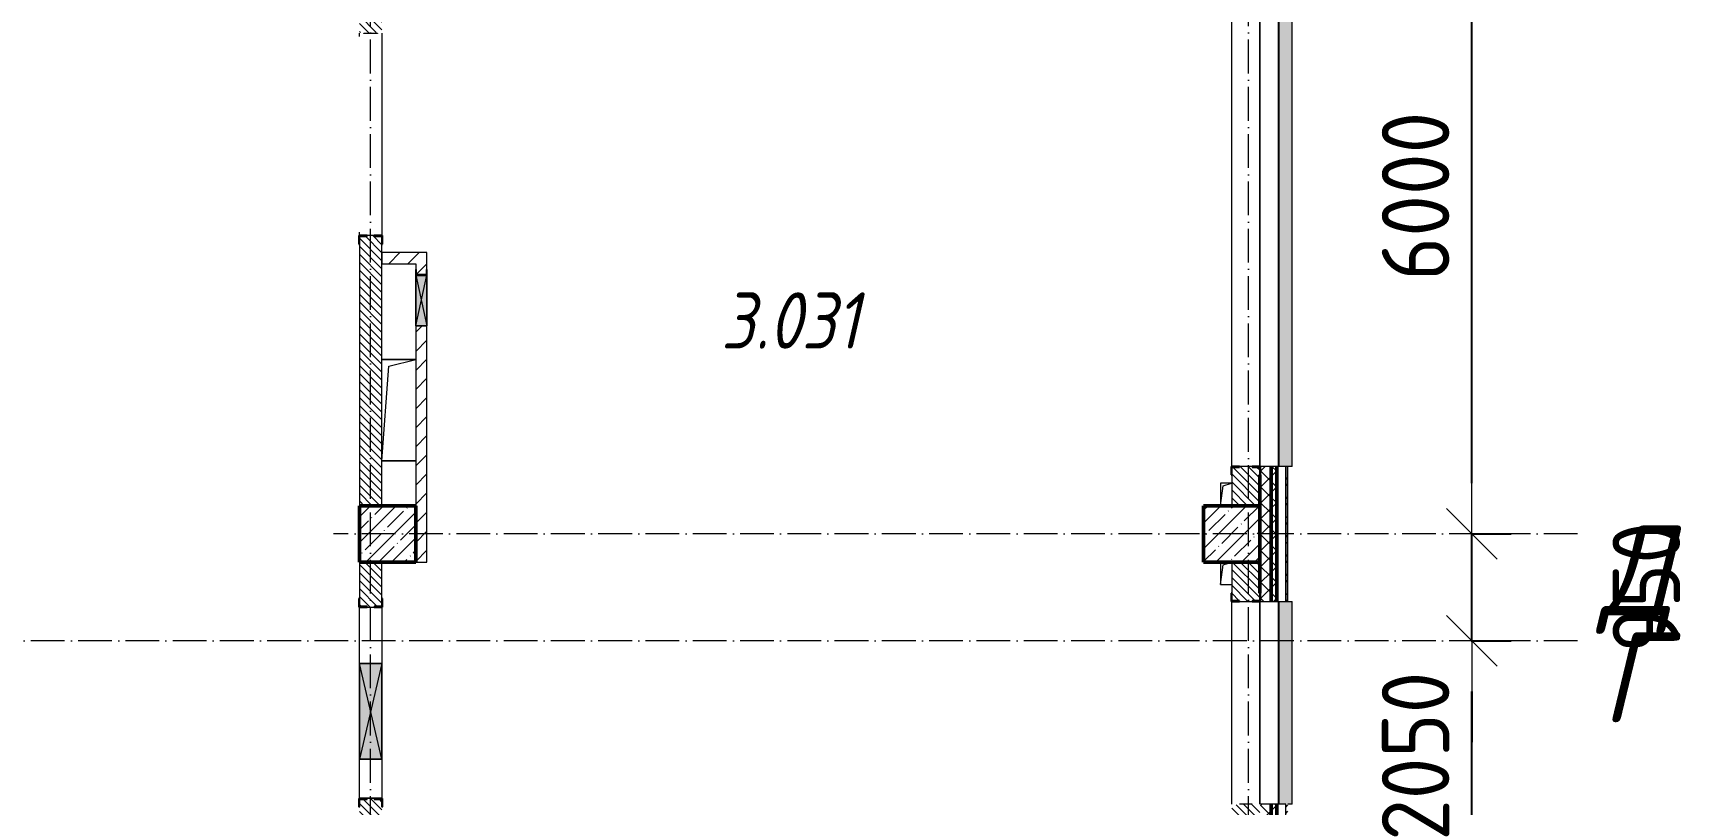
# Model space of a CAD drawing. Header units: millimetres. Extents: x 2294 to 908349, y -83289 to 219220.
# Drawn here: x 255934 to 270585, y 13956 to 20806 of the extents above; entities that cross this region are included whole.
import ezdxf

# ---------------------------------------------------------------- set-up
doc = ezdxf.new("R2010")
doc.units = ezdxf.units.MM
doc.linetypes.add('50_200_ШТРИХ_1Т_ш5_п1_п1_', pattern=[700, 500, -100, 0, -100])
for name, color, linetype, lineweight in [('A-____-____-DIMS', 7, 'Continuous', 9), ('A-DETL-GENF-OTLN', 7, 'Continuous', 9), ('A-FLOR-____-OTLN', 7, 'Continuous', 9), ('A-GENM-____-MCUT', 7, 'Continuous', 25), ('A-GENM-____-OTLN', 7, 'Continuous', 9), ('A-GENM-____-OTLN-1', 7, 'Continuous', 25), ('A-GLAZ-____-OTLN', 7, 'Continuous', 9), ('A-WALL-____-MCUT-2', 7, 'Continuous', 50), ('A-WALL-____-MCUT-3', 7, 'Continuous', 9), ('A-WALL-____-OTLN', 7, 'Continuous', 9), ('A-WALL-____-PATT-1', 7, 'Continuous', 9), ('A-WALL-FNSH-MCUT-1', 7, 'Continuous', 9), ('I-WALL-____-OTLN', 7, 'Continuous', 9), ('S-COLS-____-MCUT', 7, 'Continuous', 50), ('S-COLS-____-OTLN', 7, 'Continuous', 9), ('S-GRID-____-IDEN', 7, 'Continuous', 9), ('S-GRID-____-OTLN-1', 7, '50_200_ШТРИХ_1Т_ш5_п1_п1_', 9), ('Марки помещений', 7, 'Continuous', 9)]:
    doc.layers.add(name, color=color, linetype=linetype, lineweight=lineweight)
doc.layers.add('A-GLAZ-____-OTLN-1', color=7, linetype='Continuous', lineweight=9, true_color=0xc0c0c0)
doc.styles.add('ISOCPEUR_I', font='isocpeui.ttf', dxfattribs={"width": 0.9, "height": 2.5})
doc.styles.add('ISOCPEUR_I_2', font='isocpeui.ttf', dxfattribs={"width": 0.85, "height": 2.3})
doc.styles.add('СПДС', font='isocpeur.ttf', dxfattribs={"width": 0.9})
doc.dimstyles.new('Размера А3', dxfattribs={"dimtxt": 800, "dimasz": 450, "dimexe": 350, "dimexo": 100, "dimgap": 200, "dimtad": 1, "dimdec": 0, "dimrnd": 10, "dimzin": 0, "dimdsep": 46, "dimtxsty": 'СПДС', "dimblk": 'ARROWHEAD_6', "dimcen": 1, "dimclrd": 5, "dimclre": 5, "dimclrt": 5, "dimazin": 0, "dimtfac": 1, "dimtdec": 0, "dimtmove": 2, "dimatfit": 3, "dimfxl": 1, "dimtolj": 1, "dimtzin": 0, "dimarcsym": 0})
pattern_1 = [(45, (165583.51, 6025.28), (-70.71068, 70.71068), []), (135, (165583.51, 6025.28), (-70.71068, -70.71068), [])]
pattern_2 = [(135, (165583.507, 6025.276), (-35.35534, -35.35534), [])]
pattern_3 = [(45, (165583.51, 6025.28), (-84.85281, 84.85281), [])]

# ---------------------------------------------------------------- blocks, each defined once
blk = doc.blocks.new('ARROWHEAD_6')
at = {"color": 0, "linetype": 'Continuous'}
for p, q in [((-0.5, -0.5), (0.5, 0.5)), ((0, 0), (-1, 0))]:
    blk.add_line(p, q, dxfattribs=at)
blk = doc.blocks.new('*D2699')
at = {"layer": 'A-____-____-DIMS', "color": 0, "lineweight": -2, "transparency": 16777216}
for p, q in [((268712, 15406), (269068, 15406)), ((268718, 13806), (268718, 14956)), ((268712, 13356), (269068, 13356))]:
    blk.add_line(p, q, dxfattribs=at)
at = {"layer": 'Defpoints', "color": 0, "transparency": 16777216}
for p in [(268612, 15406), (268718, 15406), (268612, 13356)]:
    blk.add_point(p, dxfattribs=at)
at = {"layer": 'A-____-____-DIMS', "color": 0, "lineweight": -2, "transparency": 16777216, "xscale": 450, "yscale": 450, "zscale": 450}
for p, rotation in [((268718, 15406), 90), ((268718, 13356), 270)]:
    blk.add_blockref('ARROWHEAD_6', p, dxfattribs=dict(at, rotation=rotation))
at = {"layer": 'A-____-____-DIMS', "color": 0, "transparency": 16777216, "insert": (268218, 14381), "char_height": 600, "attachment_point": 5, "rotation": 90, "style": 'СПДС'}
blk.add_mtext('\\A1;2050', dxfattribs=at)
blk = doc.blocks.new('*D2700')
at = {"layer": 'A-____-____-DIMS', "color": 0, "lineweight": -2, "transparency": 16777216}
for p, q in [((268718, 16806), (268718, 17256)), ((268712, 16356), (269068, 16356)), ((268718, 15406), (268718, 16356)), ((268712, 15406), (269068, 15406)), ((268718, 14956), (268718, 14506))]:
    blk.add_line(p, q, dxfattribs=at)
at = {"layer": 'Defpoints', "color": 0, "transparency": 16777216}
for p in [(268612, 16356), (268718, 16356), (268612, 15406)]:
    blk.add_point(p, dxfattribs=at)
at = {"layer": 'A-____-____-DIMS', "color": 0, "lineweight": -2, "transparency": 16777216, "xscale": 450, "yscale": 450, "zscale": 450}
for p, rotation in [((268718, 16356), 270), ((268718, 15406), 90)]:
    blk.add_blockref('ARROWHEAD_6', p, dxfattribs=dict(at, rotation=rotation))
at = {"layer": 'A-____-____-DIMS', "color": 0, "transparency": 16777216, "insert": (270268, 15881), "char_height": 600, "attachment_point": 5, "rotation": 90, "style": 'СПДС'}
blk.add_mtext('\\A1;950', dxfattribs=at)
blk = doc.blocks.new('*D2701')
at = {"layer": 'A-____-____-DIMS', "color": 0, "lineweight": -2, "transparency": 16777216}
for p, q in [((268712, 22356), (269068, 22356)), ((268718, 16806), (268718, 21906)), ((268712, 16356), (269068, 16356))]:
    blk.add_line(p, q, dxfattribs=at)
at = {"layer": 'Defpoints', "color": 0, "transparency": 16777216}
for p in [(268612, 22356), (268718, 22356), (268612, 16356)]:
    blk.add_point(p, dxfattribs=at)
at = {"layer": 'A-____-____-DIMS', "color": 0, "lineweight": -2, "transparency": 16777216, "xscale": 450, "yscale": 450, "zscale": 450}
for p, rotation in [((268718, 22356), 90), ((268718, 16356), 270)]:
    blk.add_blockref('ARROWHEAD_6', p, dxfattribs=dict(at, rotation=rotation))
at = {"layer": 'A-____-____-DIMS', "color": 0, "transparency": 16777216, "insert": (268218, 19356), "char_height": 600, "attachment_point": 5, "rotation": 90, "style": 'СПДС'}
blk.add_mtext('\\A1;6000', dxfattribs=at)
blk = doc.blocks.new('BSC_Колонна _Прямоугольная - 500х500-V80-АР1_План отверстий 3 этажа в осях 1-64_А-ГГ')
at = {"layer": 'S-COLS-____-OTLN'}
h = blk.add_hatch(dxfattribs=at)
h.set_pattern_fill('FP_117', color=256, style=0, pattern_type=2)
h.set_pattern_definition([(45, (-101000, -10331.04), (-114.04925, 114.04925), []), (45, (-100885.95, -10331.04), (-114.04925, 114.04925), [201.613, -40.323, 3.353, -36.97])])
h.paths.add_polyline_path([(-250, -250), (250, -250), (250, 250), (-250, 250), (-250, -137)], flags=0)
at = {"layer": 'S-COLS-____-MCUT'}
for p, q in [((250, 250), (-250, 250)), ((-250, 250), (-250, -250)), ((250, -250), (250, 250)), ((-250, -250), (250, -250))]:
    blk.add_line(p, q, dxfattribs=at)
blk = doc.blocks.new('BSC_Колонна _Прямоугольная - 500х500-V81-АР1_План отверстий 3 этажа в осях 1-64_А-ГГ')
at = {"layer": 'S-COLS-____-OTLN'}
h = blk.add_hatch(dxfattribs=at)
h.set_pattern_fill('FP_118', color=256, style=0, pattern_type=2)
h.set_pattern_definition([(45, (-93500, -10331.04), (-114.04925, 114.04925), []), (45, (-93385.95, -10331.04), (-114.04925, 114.04925), [201.613, -40.323, 3.353, -36.97])])
h.paths.add_polyline_path([(-250, -250), (250, -250), (250, 250), (-250, 250)], flags=0)
at = {"layer": 'S-COLS-____-MCUT'}
for p, q in [((250, 250), (-250, 250)), ((-250, 250), (-250, -250)), ((250, -250), (250, 250)), ((-250, -250), (250, -250))]:
    blk.add_line(p, q, dxfattribs=at)
blk = doc.blocks.new('Фахверк_СКБ_Уголок - 250_2700-27497298-АР1_План отверстий 3 этажа в осях 1-64_А-ГГ')
at = {"layer": 'A-GENM-____-MCUT'}
for p, q in [((200, 181), (125, 181)), ((125, 181), (125, 106)), ((131, 106), (131, 175)), ((131, 175), (200, 175)), ((200, 175), (200, 181)), ((125, 106), (131, 106)), ((131, -6), (125, -6)), ((125, -6), (125, -81)), ((125, -81), (200, -81)), ((131, -75), (131, -6)), ((200, -75), (131, -75)), ((200, -81), (200, -75))]:
    blk.add_line(p, q, dxfattribs=at)
blk = doc.blocks.new('154_Стойка_СКБ_Уголок - СМ-2480_200-28346303-АР1_План отверстий 3 этажа в осях 1-64_А-ГГ')
at = {"layer": 'A-GENM-____-MCUT'}
for p, q in [((125, 156), (125, 81)), ((200, 156), (125, 156)), ((131, 81), (131, 150)), ((131, 150), (200, 150)), ((200, 150), (200, 156)), ((125, 81), (131, 81)), ((131, 19), (125, 19)), ((125, 19), (125, -56)), ((131, -50), (131, 19)), ((125, -56), (200, -56)), ((200, -50), (131, -50)), ((200, -56), (200, -50))]:
    blk.add_line(p, q, dxfattribs=at)
blk = doc.blocks.new('Стойка_Влож_Полоса боковая - Полоса-28213942-АР1_План отверстий 3 этажа в осях 1-64_А-ГГ')
at = {"layer": 'A-GENM-____-OTLN'}
for p, q in [((-5, 60), (0, 60)), ((-5, -60), (-5, 60)), ((0, 31), (0, -31)), ((0, -60), (-5, -60))]:
    blk.add_line(p, q, dxfattribs=at)
blk = doc.blocks.new('Фахверк_СКБ_Уголок - 200_3960-28268576-АР1_План отверстий 3 этажа в осях 1-64_А-ГГ')
at = {"layer": 'A-GENM-____-MCUT'}
for p, q in [((200, 156), (125, 156)), ((125, 156), (125, 81)), ((131, 81), (131, 150)), ((131, 150), (200, 150)), ((200, 150), (200, 156)), ((125, 81), (131, 81)), ((131, 19), (125, 19)), ((125, 19), (125, -56)), ((131, -50), (131, 19)), ((125, -56), (200, -56)), ((200, -50), (131, -50)), ((200, -56), (200, -50))]:
    blk.add_line(p, q, dxfattribs=at)
blk = doc.blocks.new('AR_Отверстие прямоугольное _в плите_ - AR_Отверстие прямоугольное _в плите_-V178-АР1_План отверстий 3 этажа в осях 1-64_А-ГГ')
at = {"layer": 'A-GENM-____-OTLN'}
for p, q in [((-50, 100), (-50, -100)), ((-50, -100), (-25, 75)), ((-25, 75), (50, 100)), ((-50, -100), (50, -100))]:
    blk.add_line(p, q, dxfattribs=at)
blk = doc.blocks.new('AR_Отверстие прямоугольное _в плите_ - AR_Отверстие прямоугольное _в плите_-V182-АР1_План отверстий 3 этажа в осях 1-64_А-ГГ')
at = {"layer": 'A-GENM-____-OTLN'}
for p, q in [((49, 100), (-50, 100)), ((-50, 100), (-50, -100)), ((-50, -100), (-25, 75)), ((-25, 75), (49, 100)), ((-50, -100), (50, -100))]:
    blk.add_line(p, q, dxfattribs=at)
blk = doc.blocks.new('AR_Отверстие прямоугольное _в плите_ - AR_Отверстие прямоугольное _в плите_-30552588-АР1_План отверстий 3 этажа в осях 1-64_А-ГГ')
at = {"layer": 'A-GENM-____-OTLN'}
for p, q in [((150, 450), (-150, 450)), ((-90, 390), (150, 450)), ((-150, -450), (-90, 390)), ((-150, -450), (150, -450))]:
    blk.add_line(p, q, dxfattribs=at)
blk = doc.blocks.new('Отлив_СКБ - Отлив витража_120_НВФ-31885687-АР1_План отверстий 3 этажа в осях 1-64_А-ГГ')
at = {"layer": 'A-GLAZ-____-OTLN-1'}
for points in [[(0, 0), (0, -2), (1800, -2), (1800, 0), (534, 0)], [(0, -2), (0, -120), (1800, -120), (1800, -2), (534, -2)]]:
    blk.add_hatch(color=256, dxfattribs=at).paths.add_polyline_path(points, flags=0)
at = {"layer": 'A-GLAZ-____-OTLN'}
for p, q in [((0, 0), (1800, 0)), ((1800, -2), (0, -2)), ((0, -120), (0, -83)), ((0, -120), (1800, -120)), ((1800, -83), (1800, -120))]:
    blk.add_line(p, q, dxfattribs=at)
blk = doc.blocks.new('Отлив_СКБ - Отлив витража_120_НВФ-31885688-АР1_План отверстий 3 этажа в осях 1-64_А-ГГ')
at = {"layer": 'A-GLAZ-____-OTLN-1'}
for points in [[(4275, -2), (4800, -2), (4800, 0), (0, 0), (0, -2), (740, -2)], [(4275, -120), (4800, -120), (4800, -2), (0, -2), (0, -120), (740, -120)]]:
    blk.add_hatch(color=256, dxfattribs=at).paths.add_polyline_path(points, flags=0)
at = {"layer": 'A-GLAZ-____-OTLN'}
for p, q in [((0, 0), (4800, 0)), ((4800, -2), (0, -2)), ((0, -120), (0, -83)), ((0, -120), (4800, -120)), ((4800, -83), (4800, -120))]:
    blk.add_line(p, q, dxfattribs=at)
blk = doc.blocks.new('AR_Отверстие прямоугольное _в стене_ - AR_Отверстие прямоугольное _в стене__ОВ-V217-АР1_План отверстий 3 этажа в осях 1-64_А-ГГ')
at = {"layer": 'A-GLAZ-____-OTLN'}
blk.add_hatch(color=256, dxfattribs=at).paths.add_polyline_path([(-225, 47), (-225, -50), (225, -50), (225, 50), (-225, 50)], flags=0)
at = {"layer": 'A-DETL-GENF-OTLN'}
for p, q in [((-225, -50), (-225, 50)), ((-225, 50), (225, 50)), ((225, 50), (-225, -50)), ((-225, 50), (225, -50)), ((225, 50), (-225, 50)), ((-225, 50), (-225, -50)), ((225, -50), (-225, -50)), ((-225, -50), (225, -50))]:
    blk.add_line(p, q, dxfattribs=at)
blk = doc.blocks.new('AR_Отверстие прямоугольное _в стене_ - AR_Отверстие прямоугольное _в стене__ОВ-36927705-АР1_План отверстий 3 этажа в осях 1-64_А-ГГ')
at = {"layer": 'A-GLAZ-____-OTLN'}
blk.add_hatch(color=256, dxfattribs=at).paths.add_polyline_path([(-425, 100), (-425, -100), (425, -100), (425, 100)], flags=0)
at = {"layer": 'A-DETL-GENF-OTLN'}
for p, q in [((-425, -100), (-425, 100)), ((-425, 100), (425, 100)), ((425, 100), (-425, -100)), ((-425, 100), (425, -100)), ((425, 100), (-425, 100)), ((-425, 100), (-425, -100)), ((425, 100), (425, -100)), ((425, -100), (425, 100)), ((425, -100), (-425, -100)), ((-425, -100), (425, -100))]:
    blk.add_line(p, q, dxfattribs=at)
blk = doc.blocks.new('154_Фахверк_СКБ_Швеллер - Тип_100_3960_зеркало-36793856-АР1_План отверстий 3 этажа в осях 1-64_А-ГГ')
at = {"layer": 'A-GENM-____-MCUT'}
for p, q in [((175, 50), (125, 50)), ((125, 50), (125, -50)), ((128, 47), (175, 47)), ((128, -47), (128, 47)), ((175, 47), (175, 50)), ((125, -50), (175, -50)), ((175, -47), (128, -47)), ((175, -50), (175, -47))]:
    blk.add_line(p, q, dxfattribs=at)
blk = doc.blocks.new('3floor')
at = {"layer": 'A-WALL-____-PATT-1'}
h = blk.add_hatch(dxfattribs=at)
h.set_pattern_fill('FP_1', color=256, style=0, pattern_type=2)
h.set_pattern_definition(pattern_1)
h.paths.add_polyline_path([(266934, 4006), (266934, 4956), (266840, 4956), (266840, 4881), (266834, 4881), (266834, 4006)], flags=0)
h.paths.add_polyline_path([(266840, 6756), (266934, 6756), (266934, 7956), (266840, 7956), (266840, 7881), (266834, 7881), (266834, 6831), (266840, 6831), (266840, 6759)], flags=0)
h.paths.add_polyline_path([(266934, 9756), (266934, 10956), (266840, 10956), (266840, 10881), (266834, 10881), (266834, 9831), (266840, 9831), (266840, 9756)], flags=0)
h.paths.add_polyline_path([(266934, 12756), (266934, 13956), (266840, 13956), (266840, 13881), (266834, 13881), (266834, 12831), (266840, 12831), (266840, 12756)], flags=0)
h.paths.add_polyline_path([(266840, 15756), (266934, 15756), (266934, 16956), (266840, 16956), (266840, 16881), (266834, 16881), (266834, 15831), (266840, 15831), (266840, 15762)], flags=0)
h.paths.add_polyline_path([(266840, 21756), (266934, 21756), (266934, 22956), (266840, 22956), (266840, 22881), (266834, 22881), (266834, 21831), (266840, 21831), (266840, 21762)], flags=0)
h.paths.add_polyline_path([(266840, 24756), (266934, 24756), (266934, 25956), (266840, 25956), (266840, 25881), (266834, 25881), (266834, 24831), (266840, 24831), (266840, 24762)], flags=0)
h.paths.add_polyline_path([(266934, 27756), (266934, 28956), (266840, 28956), (266840, 28881), (266834, 28881), (266834, 27831), (266840, 27831), (266840, 27756)], flags=0)
h.paths.add_polyline_path([(266840, 30756), (266934, 30756), (266934, 31956), (266840, 31956), (266840, 31881), (266834, 31881), (266834, 30831), (266840, 30831), (266840, 30762)], flags=0)
h.paths.add_polyline_path([(266934, 33756), (266934, 34956), (266840, 34956), (266840, 34881), (266834, 34881), (266834, 33831), (266840, 33831), (266840, 33756)], flags=0)
h.paths.add_polyline_path([(266934, 39756), (266934, 40956), (266840, 40956), (266840, 40881), (266834, 40881), (266834, 39831), (266840, 39831), (266840, 39756)], flags=0)
h.paths.add_polyline_path([(266840, 42756), (266934, 42756), (266934, 43956), (266840, 43956), (266840, 43881), (266834, 43881), (266834, 42831), (266840, 42831), (266840, 42762)], flags=0)
h.paths.add_polyline_path([(266934, 45756), (266934, 46956), (266840, 46956), (266840, 46881), (266834, 46881), (266834, 45831), (266840, 45831), (266840, 45756)], flags=0)
h.paths.add_polyline_path([(266934, 51756), (266934, 52821), (266834, 52821), (266834, 51831), (266840, 51831), (266840, 51756)], flags=0)
h = blk.add_hatch(dxfattribs=at)
h.set_pattern_fill('FP_1', color=256, style=0, pattern_type=2)
h.set_pattern_definition(pattern_1)
h.paths.add_polyline_path([(266934, 3956), (266984, 3956), (266984, 4956), (266934, 4956), (266934, 4006)], flags=0)
h.paths.add_polyline_path([(266934, 6756), (266984, 6756), (266984, 7956), (266934, 7956), (266934, 6759)], flags=0)
h.paths.add_polyline_path([(266984, 9756), (266984, 10956), (266934, 10956), (266934, 9756)], flags=0)
h.paths.add_polyline_path([(266984, 12756), (266984, 13956), (266934, 13956), (266934, 12756)], flags=0)
h.paths.add_polyline_path([(266934, 15756), (266984, 15756), (266984, 16956), (266934, 16956), (266934, 16220)], flags=0)
h.paths.add_polyline_path([(266934, 21756), (266984, 21756), (266984, 22956), (266934, 22956), (266934, 22240)], flags=0)
h.paths.add_polyline_path([(266984, 24756), (266984, 25956), (266934, 25956), (266934, 24756)], flags=0)
h.paths.add_polyline_path([(266984, 27756), (266984, 28956), (266934, 28956), (266934, 27756)], flags=0)
h.paths.add_polyline_path([(266934, 30756), (266984, 30756), (266984, 31956), (266934, 31956), (266934, 30840)], flags=0)
h.paths.add_polyline_path([(266934, 33756), (266984, 33756), (266984, 34956), (266934, 34956), (266934, 34280)], flags=0)
h.paths.add_polyline_path([(266934, 39756), (266984, 39756), (266984, 40956), (266934, 40956), (266934, 40301)], flags=0)
h.paths.add_polyline_path([(266984, 42756), (266984, 43956), (266934, 43956), (266934, 42756)], flags=0)
h.paths.add_polyline_path([(266934, 45756), (266984, 45756), (266984, 46956), (266934, 46956), (266934, 46321)], flags=0)
h.paths.add_polyline_path([(266934, 51756), (266984, 51756), (266984, 52821), (266934, 52821), (266934, 52341)], flags=0)
h = blk.add_hatch(dxfattribs=at)
h.set_pattern_fill('FP_3', color=256, style=0, pattern_type=2)
h.set_pattern_definition([(45, (165583.51, 6025.28), (-85.53659, 85.53659), []), (45, (165640.53, 6025.28), (-85.53659, 85.53659), [])])
h.paths.add_polyline_path([(267064, 3856), (267084, 3856), (267084, 4956), (267064, 4956), (267064, 3876)], flags=0)
h.paths.add_polyline_path([(267084, 6756), (267084, 7956), (267064, 7956), (267064, 6756)], flags=0)
h.paths.add_polyline_path([(267064, 9756), (267084, 9756), (267084, 10956), (267064, 10956), (267064, 10199)], flags=0)
h.paths.add_polyline_path([(267064, 12756), (267084, 12756), (267084, 13956), (267064, 13956), (267064, 12780)], flags=0)
h.paths.add_polyline_path([(267084, 15756), (267084, 16956), (267064, 16956), (267064, 15756)], flags=0)
h.paths.add_polyline_path([(267084, 21756), (267084, 22956), (267064, 22956), (267064, 21756)], flags=0)
h.paths.add_polyline_path([(267084, 24756), (267084, 25956), (267064, 25956), (267064, 24756)], flags=0)
h.paths.add_polyline_path([(267084, 27756), (267084, 28956), (267064, 28956), (267064, 27756)], flags=0)
h.paths.add_polyline_path([(267064, 30756), (267084, 30756), (267084, 31956), (267064, 31956), (267064, 30840)], flags=0)
h.paths.add_polyline_path([(267084, 33756), (267084, 34956), (267064, 34956), (267064, 33756)], flags=0)
h.paths.add_polyline_path([(267084, 39756), (267084, 40956), (267064, 40956), (267064, 39756)], flags=0)
h.paths.add_polyline_path([(267064, 42756), (267084, 42756), (267084, 43956), (267064, 43956), (267064, 42881)], flags=0)
h.paths.add_polyline_path([(267084, 45756), (267084, 46956), (267064, 46956), (267064, 45756)], flags=0)
h.paths.add_polyline_path([(267084, 51756), (267084, 52821), (267064, 52821), (267064, 51756)], flags=0)
h = blk.add_hatch(dxfattribs=at)
h.set_pattern_fill('FP_6', color=256, style=0, pattern_type=2)
h.set_pattern_definition(pattern_2)
h.paths.add_polyline_path([(259034, 16606), (259034, 19000), (258965, 19000), (258965, 19006), (258903, 19006), (258903, 19000), (258834, 19000), (258834, 16606)], flags=0)
h.paths.add_polyline_path([(258903, 20806), (258965, 20806), (258965, 20812), (259034, 20812), (259034, 21156), (258834, 21156), (258834, 20812), (258903, 20812)], flags=0)
h.paths.add_polyline_path([(259034, 21656), (259034, 22106), (258834, 22106), (258834, 21656), (258964, 21656)], flags=0)
h = blk.add_hatch(dxfattribs=at)
h.set_pattern_fill('FP_6', color=256, style=0, pattern_type=2)
h.set_pattern_definition(pattern_2)
h.paths.add_polyline_path([(266834, 16606), (266834, 16950), (266765, 16950), (266765, 16956), (266653, 16956), (266653, 16950), (266584, 16950), (266584, 16606), (266765, 16606)], flags=0)
h.paths.add_polyline_path([(266765, 21756), (266765, 21762), (266834, 21762), (266834, 22106), (266584, 22106), (266584, 21762), (266653, 21762), (266653, 21756)], flags=0)
h = blk.add_hatch(dxfattribs=at)
h.set_pattern_fill('FP_4', color=256, style=0, pattern_type=2)
h.set_pattern_definition(pattern_3)
h.paths.add_polyline_path([(259334, 18756), (259334, 18856), (259034, 18856), (259034, 18756)], flags=0)
h = blk.add_hatch(dxfattribs=at)
h.set_pattern_fill('FP_4', color=256, style=0, pattern_type=2)
h.set_pattern_definition(pattern_3)
h.paths.add_polyline_path([(259434, 16106), (259434, 18206), (259334, 18206), (259334, 16106)], flags=0)
h.paths.add_polyline_path([(259431, 18659), (259431, 18706), (259434, 18706), (259434, 18856), (259334, 18856), (259334, 18706), (259337, 18706), (259337, 18659)], flags=0)
h = blk.add_hatch(dxfattribs=at)
h.set_pattern_fill('FP_6', color=256, style=0, pattern_type=2)
h.set_pattern_definition(pattern_2)
h.paths.add_polyline_path([(259034, 13606), (259034, 14000), (258965, 14000), (258965, 14006), (258903, 14006), (258903, 14000), (258834, 14000), (258834, 13606)], flags=0)
h.paths.add_polyline_path([(258903, 15706), (258965, 15706), (258965, 15712), (259034, 15712), (259034, 16106), (258834, 16106), (258834, 15712), (258903, 15712)], flags=0)
h = blk.add_hatch(dxfattribs=at)
h.set_pattern_fill('FP_6', color=256, style=0, pattern_type=2)
h.set_pattern_definition(pattern_2)
h.paths.add_polyline_path([(266584, 13606), (266834, 13606), (266834, 13950), (266765, 13950), (266765, 13956), (266653, 13956), (266653, 13950), (266584, 13950), (266584, 13640)], flags=0)
h.paths.add_polyline_path([(266765, 15756), (266765, 15762), (266834, 15762), (266834, 16106), (266584, 16106), (266584, 15762), (266653, 15762), (266653, 15756)], flags=0)
at = {"layer": 'A-FLOR-____-OTLN'}
for p, q in [((259034, 17906), (259334, 17906)), ((259334, 17006), (259034, 17006))]:
    blk.add_line(p, q, dxfattribs=at)
at = {"layer": 'A-WALL-____-MCUT-2'}
for p, q in [((266834, 16606), (266834, 16881)), ((266934, 15756), (266934, 16956)), ((266984, 15756), (266984, 16956)), ((266834, 16106), (266834, 15831)), ((266934, 12756), (266934, 13956)), ((266984, 12756), (266984, 13956))]:
    blk.add_line(p, q, dxfattribs=at)
at = {"layer": 'A-WALL-____-MCUT-3'}
for p, q in [((258834, 18931), (258834, 16606)), ((259034, 16606), (259034, 18931)), ((266584, 16881), (266584, 16606)), ((266765, 16956), (266653, 16956)), ((267064, 16956), (266840, 16956)), ((267064, 15756), (267064, 16956)), ((258834, 16106), (258834, 15781)), ((259034, 15781), (259034, 16106)), ((266584, 16106), (266584, 15831)), ((258903, 15706), (258965, 15706)), ((266653, 15756), (266765, 15756)), ((266840, 15756), (267064, 15756)), ((266765, 13956), (266653, 13956)), ((267064, 13956), (266840, 13956)), ((267064, 12756), (267064, 13956))]:
    blk.add_line(p, q, dxfattribs=at)
at = {"layer": 'A-WALL-____-OTLN'}
for p, q in [((266584, 16956), (266584, 21756)), ((266834, 16956), (266834, 21756)), ((266834, 21756), (266834, 16956)), ((266584, 13956), (266584, 15756)), ((266834, 13956), (266834, 15756)), ((266834, 15756), (266834, 13956))]:
    blk.add_line(p, q, dxfattribs=at)
at = {"layer": 'A-WALL-FNSH-MCUT-1'}
for p, q in [((259434, 18856), (259034, 18856)), ((259034, 18856), (259034, 18756)), ((259034, 18756), (259334, 18756)), ((259334, 18756), (259334, 18706)), ((259434, 18706), (259434, 18856)), ((259334, 18206), (259334, 16606)), ((259434, 16106), (259434, 18206)), ((267084, 16956), (267064, 16956)), ((267064, 16956), (267064, 15756)), ((267084, 15756), (267084, 16956)), ((259334, 16106), (259434, 16106)), ((267064, 15756), (267084, 15756))]:
    blk.add_line(p, q, dxfattribs=at)
at = {"layer": 'I-WALL-____-OTLN'}
for p, q in [((258834, 20776), (258834, 20806)), ((259034, 20806), (259034, 19006)), ((258834, 19006), (258834, 19036)), ((258834, 15206), (258834, 15706)), ((259034, 15706), (259034, 15206)), ((258834, 14006), (258834, 14356)), ((259034, 14356), (259034, 14006))]:
    blk.add_line(p, q, dxfattribs=at)
at = {"layer": 'A-GENM-____-OTLN'}
for name, p, rotation in [('Стойка_Влож_Полоса боковая - Полоса-28213942-АР1_План отверстий 3 этажа в осях 1-64_А-ГГ', (258934, 20806), 89.99999999999991), ('Стойка_Влож_Полоса боковая - Полоса-28213942-АР1_План отверстий 3 этажа в осях 1-64_А-ГГ', (258934, 19006), 269.9999999999999), ('AR_Отверстие прямоугольное _в плите_ - AR_Отверстие прямоугольное _в плите_-V182-АР1_План отверстий 3 этажа в осях 1-64_А-ГГ', (266534, 16707), 359.7830200212787), ('Стойка_Влож_Полоса боковая - Полоса-28213942-АР1_План отверстий 3 этажа в осях 1-64_А-ГГ', (258934, 14006), 269.9999999999999)]:
    blk.add_blockref(name, p, dxfattribs=dict(at, rotation=rotation))
for name, p in [('AR_Отверстие прямоугольное _в плите_ - AR_Отверстие прямоугольное _в плите_-30552588-АР1_План отверстий 3 этажа в осях 1-64_А-ГГ', (259184, 17456)), ('AR_Отверстие прямоугольное _в плите_ - AR_Отверстие прямоугольное _в плите_-V178-АР1_План отверстий 3 этажа в осях 1-64_А-ГГ', (266534, 16006))]:
    blk.add_blockref(name, p, dxfattribs=at)
at = {"layer": 'A-GENM-____-OTLN-1'}
for name, p, rotation in [('154_Стойка_СКБ_Уголок - СМ-2480_200-28346303-АР1_План отверстий 3 этажа в осях 1-64_А-ГГ', (258884, 19131), 269.9999999999999), ('154_Фахверк_СКБ_Швеллер - Тип_100_3960_зеркало-36793856-АР1_План отверстий 3 этажа в осях 1-64_А-ГГ', (259384, 18531), 90), ('Фахверк_СКБ_Уголок - 250_2700-27497298-АР1_План отверстий 3 этажа в осях 1-64_А-ГГ', (266659, 17081), 269.9999999999999), ('Фахверк_СКБ_Уголок - 250_2700-27497298-АР1_План отверстий 3 этажа в осях 1-64_А-ГГ', (266759, 15631), 89.9999999999999), ('Фахверк_СКБ_Уголок - 200_3960-28268576-АР1_План отверстий 3 этажа в осях 1-64_А-ГГ', (258984, 15581), 89.9999999999999), ('154_Стойка_СКБ_Уголок - СМ-2480_200-28346303-АР1_План отверстий 3 этажа в осях 1-64_А-ГГ', (258884, 14131), 269.9999999999999)]:
    blk.add_blockref(name, p, dxfattribs=dict(at, rotation=rotation))
at = {"layer": 'A-GLAZ-____-OTLN'}
for name, p, rotation in [('Отлив_СКБ - Отлив витража_120_НВФ-31885688-АР1_План отверстий 3 этажа в осях 1-64_А-ГГ', (267001, 16956), 90), ('AR_Отверстие прямоугольное _в стене_ - AR_Отверстие прямоугольное _в стене__ОВ-V217-АР1_План отверстий 3 этажа в осях 1-64_А-ГГ', (259384, 18431), 90), ('Отлив_СКБ - Отлив витража_120_НВФ-31885687-АР1_План отверстий 3 этажа в осях 1-64_А-ГГ', (267001, 13956), 90), ('AR_Отверстие прямоугольное _в стене_ - AR_Отверстие прямоугольное _в стене__ОВ-36927705-АР1_План отверстий 3 этажа в осях 1-64_А-ГГ', (258934, 14781), 269.9999999999999)]:
    blk.add_blockref(name, p, dxfattribs=dict(at, rotation=rotation))
at = {"layer": 'S-COLS-____-OTLN'}
for name, p in [('BSC_Колонна _Прямоугольная - 500х500-V81-АР1_План отверстий 3 этажа в осях 1-64_А-ГГ', (259084, 16356)), ('BSC_Колонна _Прямоугольная - 500х500-V80-АР1_План отверстий 3 этажа в осях 1-64_А-ГГ', (266584, 16356))]:
    blk.add_blockref(name, p, dxfattribs=at)
at = {"layer": 'Марки помещений', "insert": (262047, 18502), "char_height": 500, "width": 737.55, "attachment_point": 1, "style": 'ISOCPEUR_I_2'}
blk.add_mtext('3.031', dxfattribs=at)
blk = doc.blocks.new('3osi')
at = {"layer": 'S-GRID-____-OTLN-1', "color": 251, "ltscale": 0.6, "true_color": 0x636466}
for p, q in [((258933.5, 1542.7), (258933.5, 55906.2)), ((266733.5, 1542.7), (266733.5, 55906.2)), ((269657.9, 16356.3), (258604.8, 16356.3)), ((269657.9, 15406.3), (161153.7, 15406.3))]:
    blk.add_line(p, q, dxfattribs=at)
at = {"layer": 'S-GRID-____-IDEN', "char_height": 800, "attachment_point": 1, "style": 'ISOCPEUR_I'}
for s, insert, width in [('\\fISOCPEUR|b0|i1|c204|p34|;\\W.9;Д', (269853.4, 16432.4), 252.532), ('\\fISOCPEUR|b0|i1|c204|p34|;\\W.9;Г', (269874.1, 15482.4), 202.025)]:
    blk.add_mtext(s, dxfattribs=dict(at, insert=insert, width=width))
at = {"layer": 'A-____-____-DIMS'}
for base, p1, p2, picture, middle in [((268717.7, 22356.3), (268611.7, 16356.3), (268611.7, 22356.3), '*D2701', (268217.7, 19356.3)), ((268717.7, 16356.3), (268611.7, 15406.3), (268611.7, 16356.3), '*D2700', (270267.7, 15881.3)), ((268717.7, 15406.3), (268611.7, 13356.3), (268611.7, 15406.3), '*D2699', (268217.7, 14381.3))]:
    dim = blk.add_linear_dim(base=base, p1=p1, p2=p2, angle=90, dimstyle='Размера А3', override={"dimtxt": 600, "dimclrd": 0, "dimclre": 0, "dimclrt": 0}, dxfattribs=at)
    dim.commit()
    dim.dimension.update_dxf_attribs({"geometry": picture, "text_midpoint": middle})

msp = doc.modelspace()

# ---------------------------------------------------------------- block references
for name in ['3osi', '3floor']:
    msp.add_blockref(name, (0, 0))

doc.saveas('drawing.dxf')
